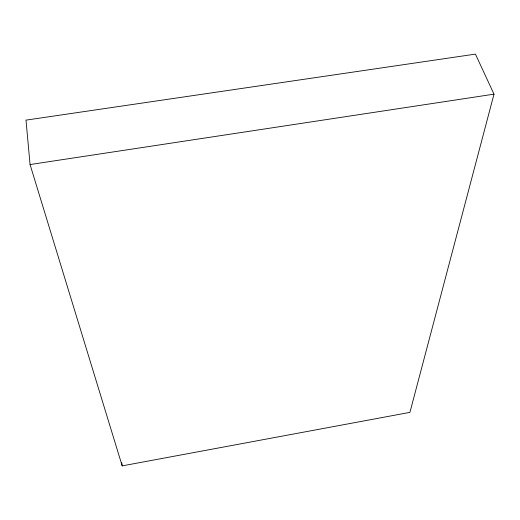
<?xml version="1.0" encoding="UTF-8"?>
<svg xmlns="http://www.w3.org/2000/svg" width="520" height="520" viewBox="0 0 520 520"><rect width="100%" height="100%" fill="white"/><g stroke="black" fill="none" stroke-linecap="round" stroke-linejoin="round"><path stroke-width="0.78" d="M494 94.159L409.923 412.373L122.187 465.881L30.062 164.548L26 120.127L475.423 54.119L494 94.159L30.062 164.548M121.771 462.728L122.187 465.881"/></g></svg>
